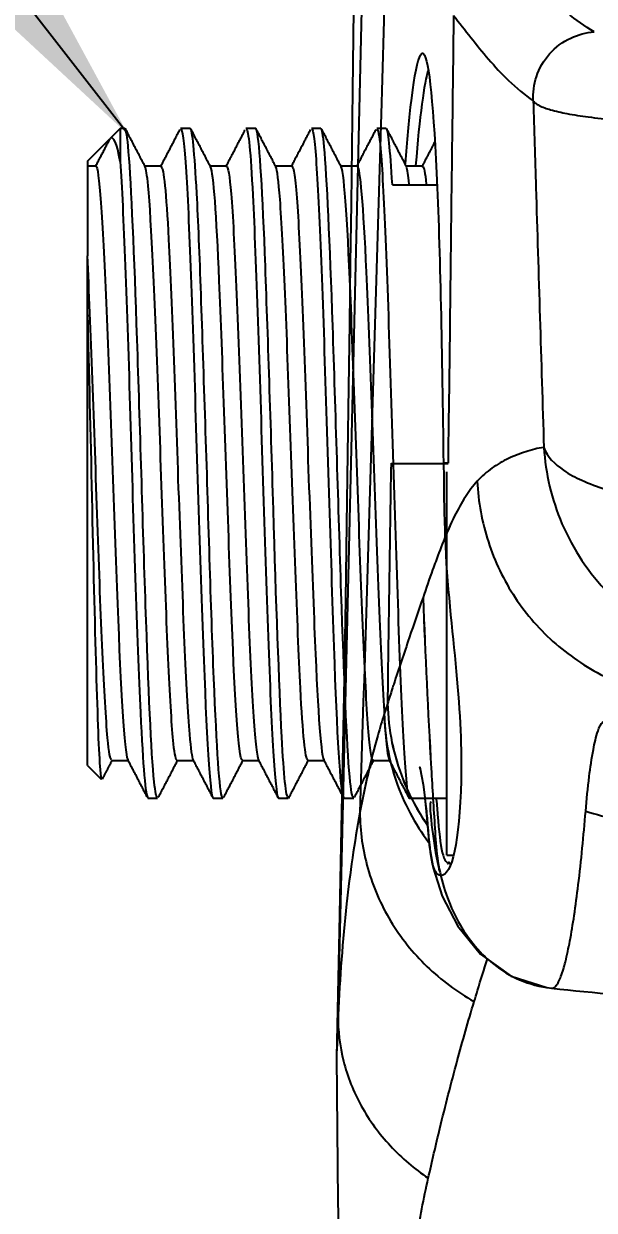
# Model space of a CAD drawing. Header units: millimetres. Extents: x 1091 to 1735, y 843 to 1297.
# Drawn here: x 1437.76 to 1455.22, y 1164.91 to 1201.24 of the extents above; entities that cross this region are included whole.
import ezdxf

# ---------------------------------------------------------------- set-up
doc = ezdxf.new("R2010")
doc.units = ezdxf.units.MM
doc.styles.add('Daelim Dimension', font='\x7f\x7f\x7f\x7f.TTF')
doc.styles.get("Standard").update_dxf_attribs({"font": '\x7f\x7f\x7f\x7f.TTF'})
doc.dimstyles.new('DEFAULT', dxfattribs={"dimscale": 2, "dimtxt": 2, "dimasz": 2, "dimexe": 0, "dimexo": 2, "dimgap": 1, "dimtad": 1, "dimdec": 1, "dimzin": 9, "dimdsep": 46, "dimtxsty": 'Daelim Dimension', "dimcen": 0.5, "dimclrd": 252, "dimclre": 252, "dimclrt": 3, "dimadec": 1, "dimazin": 0, "dimtfac": 1, "dimtdec": 1, "dimtix": 1, "dimtmove": 0, "dimatfit": 3, "dimfxl": 0, "dimtolj": 1, "dimtzin": 1, "dimlwd": 9, "dimlwe": 9, "dimarcsym": 0})
doc.dimstyles.new('ISO-25', dxfattribs={"dimtxt": 2.5, "dimasz": 2.5, "dimexe": 1.25, "dimexo": 0.625, "dimtad": 1, "dimtxsty": 'Standard', "dimcen": 2.5, "dimadec": 0, "dimazin": 0, "dimtfac": 1, "dimtmove": 0, "dimatfit": 3, "dimfxl": 0, "dimarcsym": 0})

# ---------------------------------------------------------------- blocks, each defined once
blk = doc.blocks.new('*D4')
at = {"color": 5, "lineweight": 9}
for p, q in [((1435.712, 1187.784), (1406.581, 1187.784)), ((1406.581, 1183.784), (1406.581, 1132.656)), ((1493.501, 1128.656), (1406.581, 1128.656))]:
    blk.add_line(p, q, dxfattribs=at)
at = {"color": 5}
for points in [[(1405.914, 1183.784), (1407.247, 1183.784), (1406.581, 1187.784)], [(1405.914, 1132.656), (1407.247, 1132.656), (1406.581, 1128.656)]]:
    blk.add_solid(points, dxfattribs=at)
at = {"layer": 'Defpoints', "color": 0}
for p in [(1439.712, 1187.784), (1406.581, 1128.656), (1497.501, 1128.656)]:
    blk.add_point(p, dxfattribs=at)
at = {"color": 7, "insert": (1399.137, 1158.22), "char_height": 10, "attachment_point": 5, "rotation": 90, "style": 'Daelim Dimension'}
blk.add_mtext('\\A1;59', dxfattribs=at)

msp = doc.modelspace()

# ---------------------------------------------------------------- linework, layer by layer
at = {"color": 7, "linetype": 'Continuous'}
for p, q in [((1447.382, 1170.887), (1448.25, 1207.425)), ((1449.007, 1187.782), (1450.749, 1187.783)), ((1447.419, 1173.461), (1447.339, 1169.614)), ((1453.774, 1171.735), (1453.776, 1171.734)), ((1453.774, 1171.733), (1453.923, 1171.714)), ((1447.382, 1170.887), (1447.343, 1169.8))]:
    msp.add_line(p, q, dxfattribs=at)
at = {"color": 9, "linetype": 'Continuous'}
for p, q in [((1440.713, 1198.034), (1440.404, 1197.725)), ((1440.86, 1198.034), (1440.713, 1198.034)), ((1440.713, 1198.034), (1440.713, 1197.023)), ((1442.861, 1198.034), (1442.565, 1198.034)), ((1444.861, 1198.034), (1444.565, 1198.034)), ((1446.86, 1198.034), (1446.565, 1198.034)), ((1448.86, 1198.034), (1448.565, 1198.034)), ((1439.713, 1197.034), (1440.404, 1197.725)), ((1439.713, 1197.034), (1439.713, 1196.884)), ((1439.966, 1196.884), (1439.713, 1196.884)), ((1439.713, 1196.884), (1439.713, 1194.142)), ((1441.966, 1196.884), (1441.47, 1196.884)), ((1443.967, 1196.884), (1443.47, 1196.884)), ((1445.967, 1196.884), (1445.47, 1196.884)), ((1447.966, 1196.884), (1447.47, 1196.884)), ((1449.966, 1196.884), (1449.47, 1196.884)), ((1449.044, 1196.306), (1450.412, 1196.306)), ((1439.713, 1178.534), (1439.713, 1192.333)), ((1450.713, 1175.784), (1450.713, 1187.528)), ((1439.713, 1178.534), (1440.136, 1178.111)), ((1440.46, 1178.684), (1440.956, 1178.684)), ((1442.459, 1178.684), (1442.956, 1178.684)), ((1444.459, 1178.684), (1444.956, 1178.684)), ((1446.459, 1178.684), (1446.956, 1178.684)), ((1448.459, 1178.684), (1448.956, 1178.684)), ((1441.565, 1177.534), (1441.861, 1177.534)), ((1443.565, 1177.534), (1443.86, 1177.534)), ((1445.565, 1177.534), (1445.86, 1177.534)), ((1447.565, 1177.534), (1447.861, 1177.534)), ((1449.565, 1177.534), (1450.713, 1177.534)), ((1450.713, 1175.784), (1450.897, 1175.784))]:
    msp.add_line(p, q, dxfattribs=at)
at = {"color": 7, "linetype": 'Continuous'}
for points in [[(1447.862, 1202.491), (1447.824, 1199.203), (1447.803, 1197.489), (1447.781, 1195.73), (1447.758, 1193.925), (1447.733, 1192.063), (1447.705, 1190.12), (1447.675, 1188.075), (1447.642, 1185.908), (1447.606, 1183.617), (1447.565, 1181.191), (1447.52, 1178.66), (1447.471, 1176.071), (1447.419, 1173.461)], [(1449.903, 1178.42), (1449.888, 1178.477), (1449.896, 1178.435), (1449.94, 1178.213), (1449.984, 1177.953), (1450.027, 1177.638), (1450.072, 1177.234), (1450.119, 1176.687), (1450.172, 1176.09), (1450.296, 1175.4), (1450.574, 1174.528), (1451.048, 1173.61), (1451.746, 1172.756), (1452.679, 1172.084), (1453.776, 1171.734)], [(1447.339, 1169.613), (1447.373, 1165.173), (1447.535, 1159.614), (1447.662, 1153.249), (1447.697, 1145.687)]]:
    msp.add_lwpolyline(points, dxfattribs=at)
for centre, radius, start, end in [((3083.493, 1160.098), 1634.724, 179.029587, 179.287378), ((1690.52, 1192.508), 240.697, 182.10347, 183.35101), ((1455.608, 1180.577), 6.71, 181.2664, 201.7229), ((1455.774, 1180.645), 6.889, 201.7341, 214.7338), ((1475.486, 1248.861), 74.607, 254.03298, 255.58247), ((1472.001, 1347.353), 176.569, 264.1218, 266.70845)]:
    msp.add_arc(centre, radius, start, end, dxfattribs=at)
at = {"color": 9, "linetype": 'Continuous'}
for centre, radius, start, end in [((1690.518, 1192.508), 240.696, 182.10345, 183.35099), ((1455.589, 1180.573), 6.69, 181.233, 201.7529), ((1455.774, 1180.646), 6.89, 201.7379, 214.7353)]:
    msp.add_arc(centre, radius, start, end, dxfattribs=at)
at = {"color": 7, "linetype": 'Continuous'}
for points, knots in [([(1448.886, 1204.578), (1448.828, 1202.661), (1448.55, 1193.499), (1448.273, 1184.338), (1448.053, 1177.095)], [0, 0, 0, 0, 0.209325, 1, 1, 1, 1]), ([(1455.224, 1200.993), (1454.935, 1201.164), (1454.42, 1201.529), (1453.579, 1202.374), (1453.044, 1203.04), (1452.685, 1203.473)], [0, 0, 0, 0, 0.282169, 0.527196, 1, 1, 1, 1]), ([(1450.919, 1201.495), (1450.903, 1200.243), (1450.873, 1197.79), (1450.834, 1194.765), (1450.807, 1192.446), (1450.791, 1190.811), (1450.767, 1189.266), (1450.752, 1188.267), (1450.75, 1187.784)], [0, 0, 0, 0, 0.273852, 0.536792, 0.66183, 0.781333, 0.89436, 1, 1, 1, 1]), ([(1450.919, 1201.495), (1451.272, 1201.047), (1451.798, 1200.356), (1452.604, 1199.471), (1453.087, 1199.07), (1453.355, 1198.882)], [0, 0, 0, 0, 0.477237, 0.725956, 1, 1, 1, 1]), ([(1453.355, 1198.882), (1453.341, 1199.13), (1453.412, 1199.657), (1453.815, 1200.358), (1454.461, 1200.843), (1454.976, 1200.976), (1455.224, 1200.993)], [0, 0, 0, 0, 0.240165, 0.500229, 0.760148, 1, 1, 1, 1]), ([(1453.354, 1198.882), (1453.382, 1197.998), (1453.492, 1194.461), (1453.601, 1190.924), (1453.681, 1188.27)], [0, 0, 0, 0, 0.249815, 1, 1, 1, 1]), ([(1453.355, 1198.882), (1453.374, 1198.854), (1453.432, 1198.8), (1453.606, 1198.699), (1453.931, 1198.59), (1454.433, 1198.479), (1455.082, 1198.381), (1455.865, 1198.297), (1457.12, 1198.204), (1458.113, 1198.173), (1458.804, 1198.167)], [0, 0, 0, 0, 0.018203, 0.042021, 0.108697, 0.20159, 0.320191, 0.463152, 0.626942, 1, 1, 1, 1]), ([(1453.681, 1188.27), (1453.493, 1188.245), (1453.216, 1188.174), (1452.86, 1188.044), (1452.509, 1187.896), (1452.08, 1187.651), (1451.782, 1187.385), (1451.643, 1187.236)], [0, 0, 0, 0, 0.244727, 0.366678, 0.488591, 0.736499, 1, 1, 1, 1]), ([(1453.681, 1188.27), (1453.731, 1187.472), (1454.12, 1185.827), (1455.541, 1183.697), (1457.628, 1182.218), (1459.26, 1181.786), (1460.054, 1181.717)], [0, 0, 0, 0, 0.242211, 0.500538, 0.758539, 1, 1, 1, 1]), ([(1453.681, 1188.27), (1453.776, 1187.978), (1454.195, 1187.591), (1454.874, 1187.234), (1455.317, 1187.07), (1455.56, 1186.993)], [0, 0, 0, 0, 0.396074, 0.671298, 1, 1, 1, 1]), ([(1451.643, 1187.235), (1451.507, 1187.088), (1451.254, 1186.744), (1450.808, 1185.931), (1450.545, 1185.253), (1450.374, 1184.782)], [0, 0, 0, 0, 0.216835, 0.458146, 1, 1, 1, 1]), ([(1451.643, 1187.235), (1451.67, 1186.607), (1451.903, 1185.351), (1452.73, 1183.628), (1453.993, 1182.19), (1455.061, 1181.49), (1455.629, 1181.216)], [0, 0, 0, 0, 0.24978, 0.499826, 0.749771, 1, 1, 1, 1]), ([(1450.374, 1184.783), (1450.341, 1184.698), (1450.204, 1184.331), (1450.079, 1183.96), (1449.985, 1183.674)], [0, 0, 0, 0, 0.232049, 1, 1, 1, 1]), ([(1449.985, 1183.674), (1449.841, 1183.266), (1449.54, 1182.383), (1449.243, 1181.499), (1449.087, 1181.025)], [0, 0, 0, 0, 0.46426, 1, 1, 1, 1]), ([(1449.087, 1181.022), (1449.071, 1180.973), (1449.007, 1180.774), (1448.944, 1180.575), (1448.895, 1180.425)], [0, 0, 0, 0, 0.244987, 1, 1, 1, 1]), ([(1448.797, 1180.115), (1448.727, 1179.896), (1448.429, 1178.902), (1448.202, 1177.888), (1448.053, 1177.095)], [0, 0, 0, 0, 0.221627, 1, 1, 1, 1]), ([(1448.797, 1180.115), (1448.809, 1179.416), (1449.058, 1178.008), (1449.731, 1176.747), (1450.153, 1176.182)], [0, 0, 0, 0, 0.497595, 1, 1, 1, 1]), ([(1454.963, 1177.132), (1454.993, 1177.486), (1455.053, 1178.116), (1455.173, 1178.943), (1455.298, 1179.51), (1455.417, 1179.807), (1455.495, 1179.884)], [0, 0, 0, 0, 0.376697, 0.674142, 0.883824, 1, 1, 1, 1]), ([(1450.234, 1178.439), (1450.252, 1178.135), (1450.287, 1177.526), (1450.344, 1176.614), (1450.396, 1175.699), (1450.599, 1174.804), (1450.93, 1173.948), (1451.408, 1173.163), (1452.033, 1172.489), (1452.549, 1172.152), (1452.823, 1172.022)], [0, 0, 0, 0, 0.125136, 0.25027, 0.375349, 0.500402, 0.625384, 0.750448, 0.875316, 1, 1, 1, 1]), ([(1448.053, 1177.095), (1447.879, 1176.169), (1447.588, 1174.105), (1447.438, 1172.026), (1447.382, 1170.887)], [0, 0, 0, 0, 0.452412, 1, 1, 1, 1]), ([(1448.053, 1177.095), (1448.054, 1176.517), (1448.219, 1175.35), (1448.93, 1173.724), (1450.054, 1172.321), (1451.024, 1171.599), (1451.548, 1171.303)], [0, 0, 0, 0, 0.24517, 0.493183, 0.744851, 1, 1, 1, 1]), ([(1453.923, 1171.714), (1453.947, 1171.712), (1454.004, 1171.729), (1454.074, 1171.804), (1454.142, 1171.919), (1454.244, 1172.16), (1454.361, 1172.575), (1454.492, 1173.201), (1454.62, 1173.986), (1454.796, 1175.312), (1454.898, 1176.379), (1454.963, 1177.132)], [0, 0, 0, 0, 0.012865, 0.029909, 0.053503, 0.084459, 0.169278, 0.283988, 0.426646, 0.595018, 1, 1, 1, 1]), ([(1451.548, 1171.303), (1451.583, 1171.416), (1451.715, 1171.854), (1451.852, 1172.291), (1451.955, 1172.614)], [0, 0, 0, 0, 0.259251, 1, 1, 1, 1]), ([(1450.144, 1165.895), (1450.259, 1166.405), (1450.536, 1167.606), (1450.999, 1169.411), (1451.365, 1170.7), (1451.548, 1171.303)], [0, 0, 0, 0, 0.280402, 0.661883, 1, 1, 1, 1]), ([(1447.382, 1170.887), (1447.376, 1170.417), (1447.492, 1169.447), (1448.044, 1168.069), (1448.943, 1166.843), (1449.723, 1166.181), (1450.142, 1165.896)], [0, 0, 0, 0, 0.238315, 0.487394, 0.743348, 1, 1, 1, 1]), ([(1447.737, 1145.691), (1447.812, 1147.741), (1448.057, 1150.73), (1448.492, 1154.582), (1448.823, 1157.203), (1449.14, 1159.638), (1449.447, 1161.89), (1449.758, 1163.961), (1450.003, 1165.275), (1450.142, 1165.896)], [0, 0, 0, 0, 0.302252, 0.441451, 0.571145, 0.691507, 0.803192, 0.906122, 1, 1, 1, 1])]:
    msp.add_open_spline(points, degree=3, knots=knots, dxfattribs=at)
at = {"color": 9, "linetype": 'Continuous'}
for points, knots in [([(1450.919, 1201.495), (1450.903, 1200.243), (1450.873, 1197.79), (1450.834, 1194.765), (1450.807, 1192.446), (1450.791, 1190.811), (1450.767, 1189.266), (1450.752, 1188.267), (1450.75, 1187.784)], [0, 0, 0, 0, 0.273852, 0.536792, 0.66183, 0.781332, 0.89436, 1, 1, 1, 1]), ([(1449.445, 1196.955), (1449.604, 1199.093), (1449.801, 1200.337), (1450.14, 1200.343), (1450.285, 1199.013), (1450.508, 1194.33), (1450.568, 1191.104), (1450.608, 1187.784)], [0, 0, 0, 0, 0.323739, 0.323739, 0.661869, 0.661869, 1, 1, 1, 1]), ([(1441.856, 1177.543), (1441.823, 1177.54), (1441.79, 1177.702), (1441.663, 1178.907), (1441.581, 1180.913), (1441.406, 1185.951), (1441.322, 1188.975), (1441.146, 1194.171), (1441.058, 1196.306), (1440.934, 1197.793), (1440.895, 1198.026), (1440.854, 1198.025)], [0, 0, 0, 0, 0.099831, 0.099831, 0.360146, 0.360146, 0.620461, 0.620461, 0.880775, 0.880775, 1, 1, 1, 1]), ([(1442.565, 1198.034), (1442.57, 1198.034), (1442.576, 1198.029), (1442.637, 1197.928), (1442.694, 1197.423), (1442.793, 1195.677), (1442.845, 1194.445), (1442.955, 1191.57), (1443, 1189.916), (1443.101, 1186.563), (1443.163, 1184.863), (1443.315, 1180.334), (1443.425, 1178.114), (1443.535, 1177.568), (1443.55, 1177.536), (1443.564, 1177.539)], [0, 0, 0, 0, 0.017341, 0.017341, 0.173567, 0.173567, 0.329792, 0.329792, 0.486018, 0.486018, 0.642244, 0.642244, 0.954695, 0.954695, 1, 1, 1, 1]), ([(1443.861, 1177.535), (1443.855, 1177.534), (1443.849, 1177.539), (1443.752, 1177.705), (1443.673, 1179.051), (1443.489, 1183.347), (1443.414, 1186.25), (1443.228, 1191.783), (1443.152, 1194.397), (1442.987, 1197.323), (1442.927, 1198.017), (1442.86, 1198.028)], [0, 0, 0, 0, 0.017957, 0.017957, 0.278204, 0.278204, 0.538451, 0.538451, 0.798698, 0.798698, 1, 1, 1, 1]), ([(1444.57, 1198.017), (1444.639, 1198.005), (1444.709, 1197.308), (1444.821, 1194.989), (1444.879, 1193.643), (1444.985, 1190.61), (1445.027, 1188.915), (1445.136, 1185.573), (1445.194, 1183.915), (1445.292, 1181.041), (1445.345, 1179.827), (1445.454, 1178.12), (1445.5, 1177.621), (1445.555, 1177.537), (1445.56, 1177.534), (1445.565, 1177.534)], [0, 0, 0, 0, 0.204375, 0.204375, 0.360625, 0.360625, 0.516875, 0.516875, 0.673125, 0.673125, 0.829375, 0.829375, 0.985625, 0.985625, 1, 1, 1, 1]), ([(1445.859, 1177.54), (1445.793, 1177.549), (1445.722, 1178.205), (1445.581, 1181.02), (1445.483, 1183.594), (1445.322, 1189.156), (1445.223, 1192.066), (1445.061, 1196.395), (1444.966, 1197.801), (1444.876, 1198.025), (1444.869, 1198.033), (1444.861, 1198.033)], [0, 0, 0, 0, 0.196046, 0.196046, 0.456225, 0.456225, 0.716405, 0.716405, 0.976584, 0.976584, 1, 1, 1, 1]), ([(1446.567, 1198.032), (1446.593, 1198.032), (1446.621, 1197.927), (1446.704, 1197.306), (1446.751, 1196.487), (1446.852, 1194.233), (1446.912, 1192.789), (1447.063, 1188.04), (1447.174, 1184.357), (1447.364, 1179.093), (1447.461, 1177.542), (1447.564, 1177.534)], [0, 0, 0, 0, 0.079194, 0.079194, 0.235395, 0.235395, 0.391596, 0.391596, 0.703998, 0.703998, 1, 1, 1, 1]), ([(1447.855, 1177.545), (1447.817, 1177.544), (1447.779, 1177.754), (1447.651, 1179.165), (1447.566, 1181.267), (1447.395, 1186.399), (1447.307, 1189.414), (1447.133, 1194.548), (1447.043, 1196.573), (1446.926, 1197.845), (1446.891, 1198.025), (1446.855, 1198.022)], [0, 0, 0, 0, 0.113598, 0.113598, 0.373845, 0.373845, 0.634092, 0.634092, 0.894339, 0.894339, 1, 1, 1, 1]), ([(1448.566, 1198.033), (1448.603, 1198.032), (1448.643, 1197.828), (1448.735, 1196.856), (1448.778, 1195.895), (1448.941, 1192.151), (1449.037, 1188.512), (1449.204, 1183.645), (1449.251, 1182.117), (1449.352, 1179.636), (1449.412, 1178.683), (1449.497, 1177.736), (1449.53, 1177.536), (1449.566, 1177.535)], [0, 0, 0, 0, 0.110017, 0.110017, 0.266292, 0.266292, 0.57884, 0.57884, 0.735115, 0.735115, 0.891389, 0.891389, 1, 1, 1, 1]), ([(1439.966, 1196.884), (1440.073, 1196.884), (1440.175, 1195.272), (1440.402, 1190.129), (1440.503, 1186.771), (1440.714, 1181.223), (1440.824, 1179.204), (1440.93, 1178.742), (1440.938, 1178.718), (1440.946, 1178.704)], [0, 0, 0, 0, 0.324992, 0.324992, 0.649984, 0.649984, 0.974976, 0.974976, 1, 1, 1, 1]), ([(1440.713, 1197.023), (1440.815, 1195.556), (1440.925, 1192.565), (1441.118, 1185.893), (1441.225, 1182.392), (1441.415, 1178.484), (1441.488, 1177.567), (1441.567, 1177.548)], [0, 0, 0, 0, 0.364432, 0.364432, 0.728863, 0.728863, 1, 1, 1, 1]), ([(1442.459, 1178.685), (1442.422, 1178.686), (1442.383, 1178.857), (1442.293, 1179.69), (1442.249, 1180.531), (1442.089, 1183.782), (1441.993, 1186.983), (1441.772, 1192.74), (1441.672, 1195.223), (1441.538, 1196.614), (1441.506, 1196.804), (1441.474, 1196.857)], [0, 0, 0, 0, 0.109563, 0.109563, 0.267891, 0.267891, 0.584547, 0.584547, 0.901203, 0.901203, 1, 1, 1, 1]), ([(1441.969, 1196.868), (1442.044, 1196.851), (1442.123, 1196.069), (1442.247, 1193.645), (1442.308, 1192.351), (1442.411, 1189.505), (1442.458, 1187.95), (1442.572, 1184.956), (1442.625, 1183.507), (1442.725, 1181.084), (1442.784, 1180.111), (1442.875, 1179.041), (1442.909, 1178.774), (1442.946, 1178.704)], [0, 0, 0, 0, 0.233019, 0.233019, 0.395515, 0.395515, 0.558011, 0.558011, 0.720507, 0.720507, 0.883003, 0.883003, 1, 1, 1, 1]), ([(1444.457, 1178.697), (1444.427, 1178.691), (1444.396, 1178.805), (1444.256, 1179.871), (1444.154, 1182.137), (1443.954, 1187.818), (1443.844, 1191.03), (1443.662, 1195.398), (1443.574, 1196.674), (1443.482, 1196.859)], [0, 0, 0, 0, 0.091818, 0.091818, 0.408976, 0.408976, 0.726134, 0.726134, 1, 1, 1, 1]), ([(1443.966, 1196.884), (1444.013, 1196.883), (1444.065, 1196.59), (1444.163, 1195.399), (1444.21, 1194.417), (1444.324, 1191.953), (1444.375, 1190.508), (1444.474, 1187.516), (1444.534, 1185.967), (1444.642, 1183.112), (1444.688, 1181.838), (1444.798, 1179.879), (1444.854, 1179.189), (1444.918, 1178.788), (1444.932, 1178.73), (1444.947, 1178.703)], [0, 0, 0, 0, 0.141511, 0.141511, 0.30398, 0.30398, 0.46645, 0.46645, 0.628919, 0.628919, 0.791389, 0.791389, 0.953859, 0.953859, 1, 1, 1, 1]), ([(1446.458, 1178.695), (1446.382, 1178.709), (1446.303, 1179.487), (1446.132, 1182.839), (1446.031, 1185.927), (1445.866, 1190.319), (1445.812, 1191.748), (1445.714, 1194.188), (1445.659, 1195.19), (1445.562, 1196.429), (1445.524, 1196.77), (1445.482, 1196.86)], [0, 0, 0, 0, 0.232528, 0.232528, 0.55019, 0.55019, 0.709021, 0.709021, 0.867853, 0.867853, 1, 1, 1, 1]), ([(1445.967, 1196.882), (1445.983, 1196.883), (1446, 1196.848), (1446.074, 1196.546), (1446.127, 1195.934), (1446.226, 1194.093), (1446.286, 1192.858), (1446.392, 1190.089), (1446.437, 1188.548), (1446.549, 1185.529), (1446.606, 1184.043), (1446.748, 1180.438), (1446.846, 1178.898), (1446.945, 1178.705)], [0, 0, 0, 0, 0.049886, 0.049886, 0.212382, 0.212382, 0.374878, 0.374878, 0.537374, 0.537374, 0.69987, 0.69987, 1, 1, 1, 1]), ([(1448.458, 1178.685), (1448.441, 1178.685), (1448.422, 1178.728), (1448.348, 1179.065), (1448.297, 1179.67), (1448.199, 1181.496), (1448.141, 1182.689), (1448.037, 1185.371), (1447.994, 1186.867), (1447.885, 1189.831), (1447.829, 1191.285), (1447.685, 1194.995), (1447.579, 1196.659), (1447.481, 1196.862)], [0, 0, 0, 0, 0.055538, 0.055538, 0.214217, 0.214217, 0.372897, 0.372897, 0.531577, 0.531577, 0.690257, 0.690257, 1, 1, 1, 1]), ([(1447.965, 1196.881), (1448.054, 1196.869), (1448.147, 1195.683), (1448.357, 1191.309), (1448.455, 1188.021), (1448.679, 1182.17), (1448.784, 1179.833), (1448.905, 1178.848), (1448.926, 1178.747), (1448.948, 1178.71)], [0, 0, 0, 0, 0.283114, 0.283114, 0.608159, 0.608159, 0.933203, 0.933203, 1, 1, 1, 1]), ([(1440.453, 1178.705), (1440.411, 1178.7), (1440.37, 1178.922), (1440.277, 1179.945), (1440.232, 1180.852), (1440.122, 1183.144), (1440.069, 1184.517), (1439.973, 1187.403), (1439.918, 1188.919), (1439.809, 1191.783), (1439.764, 1193.089), (1439.713, 1194.142)], [0, 0, 0, 0, 0.168227, 0.168227, 0.37617, 0.37617, 0.584113, 0.584113, 0.792057, 0.792057, 1, 1, 1, 1]), ([(1439.713, 1192.333), (1439.755, 1190.646), (1439.806, 1188.683), (1439.887, 1184.804), (1439.931, 1182.928), (1440.02, 1179.977), (1440.056, 1178.898), (1440.118, 1178.217), (1440.135, 1178.115), (1440.151, 1178.1)], [0, 0, 0, 0, 0.295225, 0.295225, 0.590449, 0.590449, 0.885674, 0.885674, 1, 1, 1, 1]), ([(1450.614, 1187.784), (1450.615, 1187.403), (1450.618, 1187.023), (1450.631, 1186.267), (1450.642, 1185.89), (1450.655, 1185.515)], [0, 0, 0, 0, 0.5, 0.5, 1, 1, 1, 1]), ([(1451.643, 1187.235), (1451.507, 1187.088), (1451.254, 1186.744), (1450.958, 1186.205), (1450.787, 1185.828), (1450.713, 1185.653)], [0, 0, 0, 0, 0.2168249, 0.458127, 0.6634328, 0.6634328, 0.6634328, 0.6634328]), ([(1450.656, 1185.517), (1450.706, 1184.082), (1450.882, 1182.688), (1451.119, 1180.138), (1451.172, 1179.013), (1451.103, 1176.198), (1450.871, 1175.153), (1450.524, 1175.165)], [0, 0, 0, 0, 0.25, 0.25, 0.5, 0.5, 1, 1, 1, 1]), ([(1448.797, 1180.115), (1448.809, 1179.416), (1449.058, 1178.008), (1449.731, 1176.747), (1450.153, 1176.182)], [0, 0, 0, 0, 0.497595, 1, 1, 1, 1]), ([(1450.525, 1175.165), (1450.261, 1175.172), (1450.206, 1175.809), (1450.102, 1177.105), (1450.08, 1177.301), (1450.051, 1177.511)], [0, 0, 0, 0, 0.859914, 0.859914, 1, 1, 1, 1]), ([(1450.386, 1177.501), (1450.397, 1177.407), (1450.406, 1177.317), (1450.505, 1176.134), (1450.548, 1175.54), (1450.814, 1175.534)], [0, 0, 0, 0, 0.073323, 0.073323, 1, 1, 1, 1]), ([(1450.222, 1177.425), (1450.21, 1177.419), (1450.194, 1177.354), (1450.209, 1177.053), (1450.281, 1176.382), (1450.373, 1175.777), (1450.477, 1175.337), (1450.487, 1175.293)], [0, 0, 0, 0, 0.108902, 0.284922, 0.492709, 0.949305, 1, 1, 1, 1]), ([(1450.793, 1175.583), (1450.768, 1175.549), (1450.746, 1175.516), (1450.75, 1175.513), (1450.755, 1175.512)], [0, 0, 0, 0, 0.82391, 1, 1, 1, 1])]:
    msp.add_open_spline(points, degree=3, knots=knots, dxfattribs=at)
for points, degree in [([(1450.147, 1199.841), (1450.016, 1199.436), (1449.876, 1198.405), (1449.757, 1196.888)], 3), ([(1440.713, 1197.023), (1440.617, 1197.594), (1440.505, 1197.826), (1440.404, 1197.725)], 3), ([(1441.484, 1196.858), (1441.175, 1197.449), (1440.867, 1198.04)], 2), ([(1442.536, 1197.997), (1442.238, 1197.425), (1441.94, 1196.854)], 2), ([(1443.486, 1196.854), (1443.177, 1197.445), (1442.869, 1198.036)], 2), ([(1444.532, 1197.988), (1444.236, 1197.421), (1443.94, 1196.854)], 2), ([(1445.487, 1196.85), (1445.179, 1197.441), (1444.871, 1198.032)], 2), ([(1446.535, 1197.995), (1446.246, 1197.439), (1445.956, 1196.884)], 2), ([(1447.486, 1196.853), (1447.178, 1197.444), (1446.869, 1198.035)], 2), ([(1448.543, 1198.01), (1448.249, 1197.447), (1447.956, 1196.884)], 2), ([(1449.044, 1196.306), (1448.977, 1197.434), (1448.92, 1198.021), (1448.858, 1198.027)], 3), ([(1449.487, 1196.85), (1449.179, 1197.44), (1448.871, 1198.031)], 2), ([(1439.966, 1196.884), (1440.404, 1197.725)], 1), ([(1450.343, 1197.627), (1450.142, 1197.24), (1449.94, 1196.854)], 2), ([(1449.564, 1196.33), (1449.534, 1196.612), (1449.505, 1196.785), (1449.476, 1196.846)], 3), ([(1449.973, 1196.867), (1450.01, 1196.864), (1450.047, 1196.685), (1450.083, 1196.333)], 3), ([(1439.713, 1192.333), (1439.713, 1193.004), (1439.713, 1193.609), (1439.713, 1194.142)], 3), ([(1450.75, 1187.784), (1450.705, 1187.784), (1450.659, 1187.784), (1450.614, 1187.784)], 3), ([(1448.9, 1180.43), (1448.865, 1180.325), (1448.831, 1180.22), (1448.797, 1180.115)], 3), ([(1440.174, 1178.117), (1440.322, 1178.401), (1440.47, 1178.684)], 2), ([(1440.94, 1178.714), (1441.236, 1178.146), (1441.532, 1177.578)], 2), ([(1441.881, 1177.555), (1442.176, 1178.12), (1442.47, 1178.684)], 2), ([(1442.94, 1178.714), (1443.24, 1178.138), (1443.54, 1177.563)], 2), ([(1443.882, 1177.557), (1444.176, 1178.121), (1444.47, 1178.684)], 2), ([(1444.94, 1178.714), (1445.241, 1178.137), (1445.542, 1177.56)], 2), ([(1445.867, 1177.528), (1446.168, 1178.106), (1446.47, 1178.684)], 2), ([(1446.94, 1178.714), (1447.237, 1178.145), (1447.533, 1177.576)], 2), ([(1447.881, 1177.554), (1448.183, 1178.134), (1448.485, 1178.713)], 2), ([(1448.395, 1178.684), (1448.265, 1178.158), (1448.153, 1177.627), (1448.053, 1177.095)], 3), ([(1448.94, 1178.714), (1449.242, 1178.135), (1449.544, 1177.556)], 2)]:
    msp.add_open_spline(points, degree=degree, dxfattribs=at)
at = {"color": 7, "linetype": 'Continuous'}
for points in [[(1448.9, 1180.429), (1448.865, 1180.324), (1448.831, 1180.22), (1448.797, 1180.115)], [(1452.823, 1172.022), (1453.123, 1171.88), (1453.447, 1171.783), (1453.774, 1171.735)]]:
    msp.add_open_spline(points, degree=3, dxfattribs=at)

# ---------------------------------------------------------------- dimensions: what is measured, and where the dimension line sits
at = {"color": 7}
dim = msp.add_linear_dim(base=(1406.581, 1128.656), p1=(1439.712, 1187.784), p2=(1497.501, 1128.656), angle=90, dimstyle='DEFAULT', override={"dimtxt": 5, "dimdec": 0, "dimclrd": 5, "dimclre": 5, "dimclrt": 7}, dxfattribs=at)
dim.commit()
dim.dimension.update_dxf_attribs({"geometry": '*D4', "text_midpoint": (1406.581, 1158.22), "dimtype": 160})

# ---------------------------------------------------------------- leaders
at = {"color": 5, "ltscale": 0.5}
msp.add_leader([(1440.954, 1197.855), (1425.923, 1217.231), (1349.465, 1217.231)], dimstyle='ISO-25', override={"dimscale": 2.394123}, dxfattribs=at)

doc.saveas('drawing.dxf')
